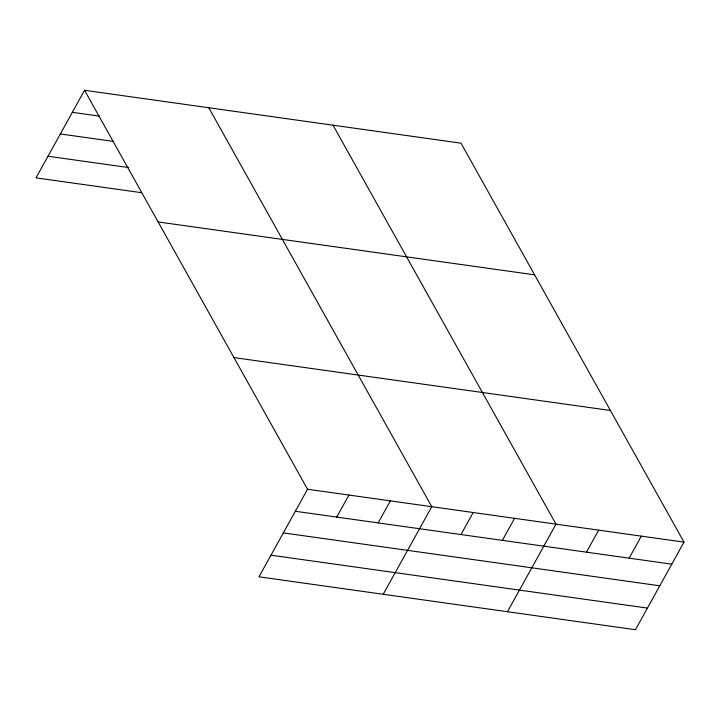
<?xml version="1.0" encoding="UTF-8"?>
<svg xmlns="http://www.w3.org/2000/svg" width="720" height="720" viewBox="0 0 720 720"><rect width="100%" height="100%" fill="white"/><g stroke="black" fill="none" stroke-linecap="round" stroke-linejoin="round"><path stroke-width="1.08" d="M84.546 90.288L307.539 489.24L258.993 576.819L635.454 629.712L684 542.133L461.007 143.181L84.546 90.288L36 177.867L141.705 192.717M336.735 517.086L348.948 495.054M378.153 522.9L390.357 500.877M383.22 594.279L431.775 506.691L208.782 107.739M460.971 534.537L473.184 512.514M502.38 540.36L514.593 518.328M507.456 611.73L556.002 524.151L333.009 125.199M586.458 552.168L598.671 530.145M629.127 558.171L641.331 536.139M72.333 112.32L99.576 116.145M60.345 133.947L113.742 141.453M47.988 156.24L128.637 167.562M158.139 221.94L534.591 274.833M233.955 357.588L610.416 410.481M307.539 489.24L684 542.133M295.326 511.272L671.787 564.165M283.338 532.899L659.799 585.792M270.981 555.192L647.442 608.085"/></g></svg>
